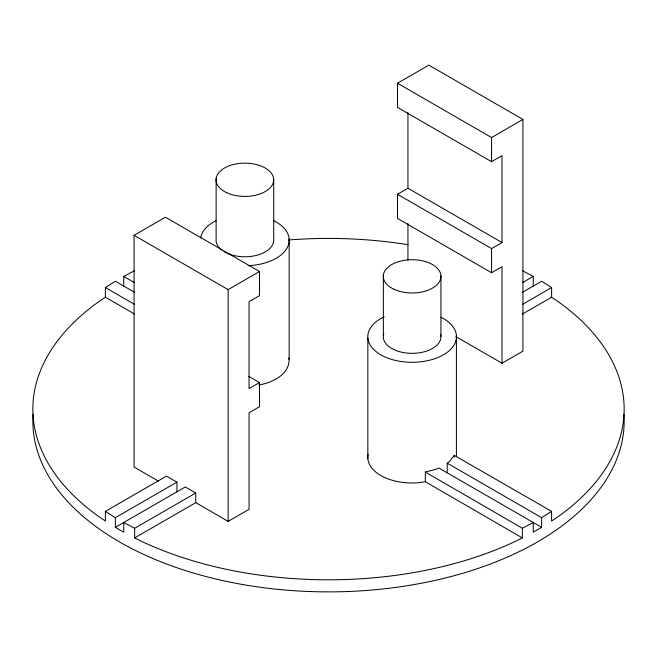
<?xml version="1.0" encoding="UTF-8"?>
<svg xmlns="http://www.w3.org/2000/svg" width="657" height="657" viewBox="0 0 657 657"><rect width="100%" height="100%" fill="white"/><g stroke="black" fill="none" stroke-linecap="round" stroke-linejoin="round"><path stroke-width="0.99" d="M289.162 238.795L289.162 359.494C289.096 375.007 271.957 382.694 258.784 385.043M522.282 292.406L541.631 281.237L551.609 287.544L551.609 297.202L558.261 301.694A295.65 170.689 0 0 1 558.261 516.533L551.609 521.034L551.609 511.376L454.25 455.358L449.314 461.682L447.22 463.177L447.22 472.826M176.938 491.789L176.938 482.139L166.484 476.103L105.391 511.376L105.391 521.034L98.739 516.533A295.65 170.689 0 0 1 98.739 301.694L105.391 297.202L105.391 287.544L115.369 281.237L134.767 292.439M551.609 511.376L541.631 517.675L541.631 527.333L533.262 532.162L533.262 522.504L522.348 528.269L425.317 472.054L425.317 481.712L522.348 537.927L522.348 528.269M158.6 481.203L134.077 467.053L134.077 235.305L165.433 217.204L259.515 271.513L259.515 295.658L249.06 301.694L249.06 388.591L259.515 382.563L259.515 406.699L249.06 412.736L249.06 509.29L228.151 521.362L195.753 502.654L134.652 537.927L134.652 528.269L195.753 492.996L195.753 502.654M502.014 363.247L502.014 266.693L491.567 272.729L397.485 218.411L397.485 194.275L491.567 248.584L502.014 242.548L502.014 155.643L491.567 161.679L397.485 107.37L397.485 83.225L428.849 65.125L522.923 119.434L522.923 351.183L502.014 363.247L455.868 336.606M134.077 235.305L228.151 289.622L259.515 271.513M397.485 83.225L491.567 137.543L522.923 119.434M397.485 194.275L407.94 188.239L502.014 242.548M134.652 528.269L123.738 522.504L123.738 532.162L119.443 529.813L115.369 527.333L115.369 517.675L176.938 482.139M522.709 282.502L533.262 276.408L533.262 286.066M115.369 527.333L185.299 486.968L195.753 492.996M522.397 304.413L551.609 287.544M522.397 314.071L551.609 297.202M123.738 286.066L123.738 276.408L134.652 270.643M522.348 537.927L514.562 541.77A295.65 170.689 0 0 1 142.438 541.77L134.652 537.927M425.317 472.054L436.273 469.213L438.86 468.006L541.631 527.333M425.317 481.712L419.059 482.681A44.348 25.607 0 0 1 368.109 454.266M522.348 270.643L533.262 276.408M123.738 276.408L134.315 282.518M447.22 463.177L541.631 517.675M105.391 287.544L134.578 304.396M248.863 376.412L259.515 382.563M105.391 297.202L134.578 314.054M115.369 517.675L105.391 511.376M288.727 357.901L289.162 359.494M491.567 137.543L491.567 161.679M491.567 248.584L491.567 272.729M456.41 335.357L456.41 456.057M454.25 455.358L454.25 457.288M440.937 275.973L440.937 336.318M407.94 112.577L407.94 188.239M407.94 223.561L407.94 260.147M383.36 275.226L383.36 335.571M367.838 338.035L367.838 458.734M273.698 179.41L273.698 239.764A28.826 16.639 0 0 1 255.852 255.524A28.826 16.639 0 0 1 223.955 251.582M228.151 289.622L228.151 521.362M216.12 178.671L216.12 239.017A28.826 16.639 0 0 0 221.943 250.218M273.673 220.662A44.348 25.607 0 0 1 287.019 248.108A44.348 25.607 0 0 1 248.132 265.674M200.697 237.9A44.348 25.607 0 0 1 216.071 220.67M440.921 317.224A44.348 25.607 0 0 1 444.025 354.476A44.348 25.607 0 0 1 379.426 353.992A44.348 25.607 0 0 1 384.214 316.797M440.658 334.339A28.826 16.639 0 0 1 411.479 353.335A28.826 16.639 0 0 1 383.803 333.6M288.374 240.002A295.65 170.689 0 0 1 408.005 244.708M623.904 414.238A295.65 170.689 0 0 1 328.5 591.875A295.65 170.689 0 0 1 33.096 414.238M393.978 289.277A28.826 16.639 0 0 0 440.592 278.946A28.826 16.639 0 0 0 401.788 260.804A28.826 16.639 0 0 0 393.978 289.277M226.739 192.723A28.826 16.639 0 0 0 273.345 182.391A28.826 16.639 0 0 0 234.549 164.25A28.826 16.639 0 0 0 226.739 192.723"/></g></svg>
